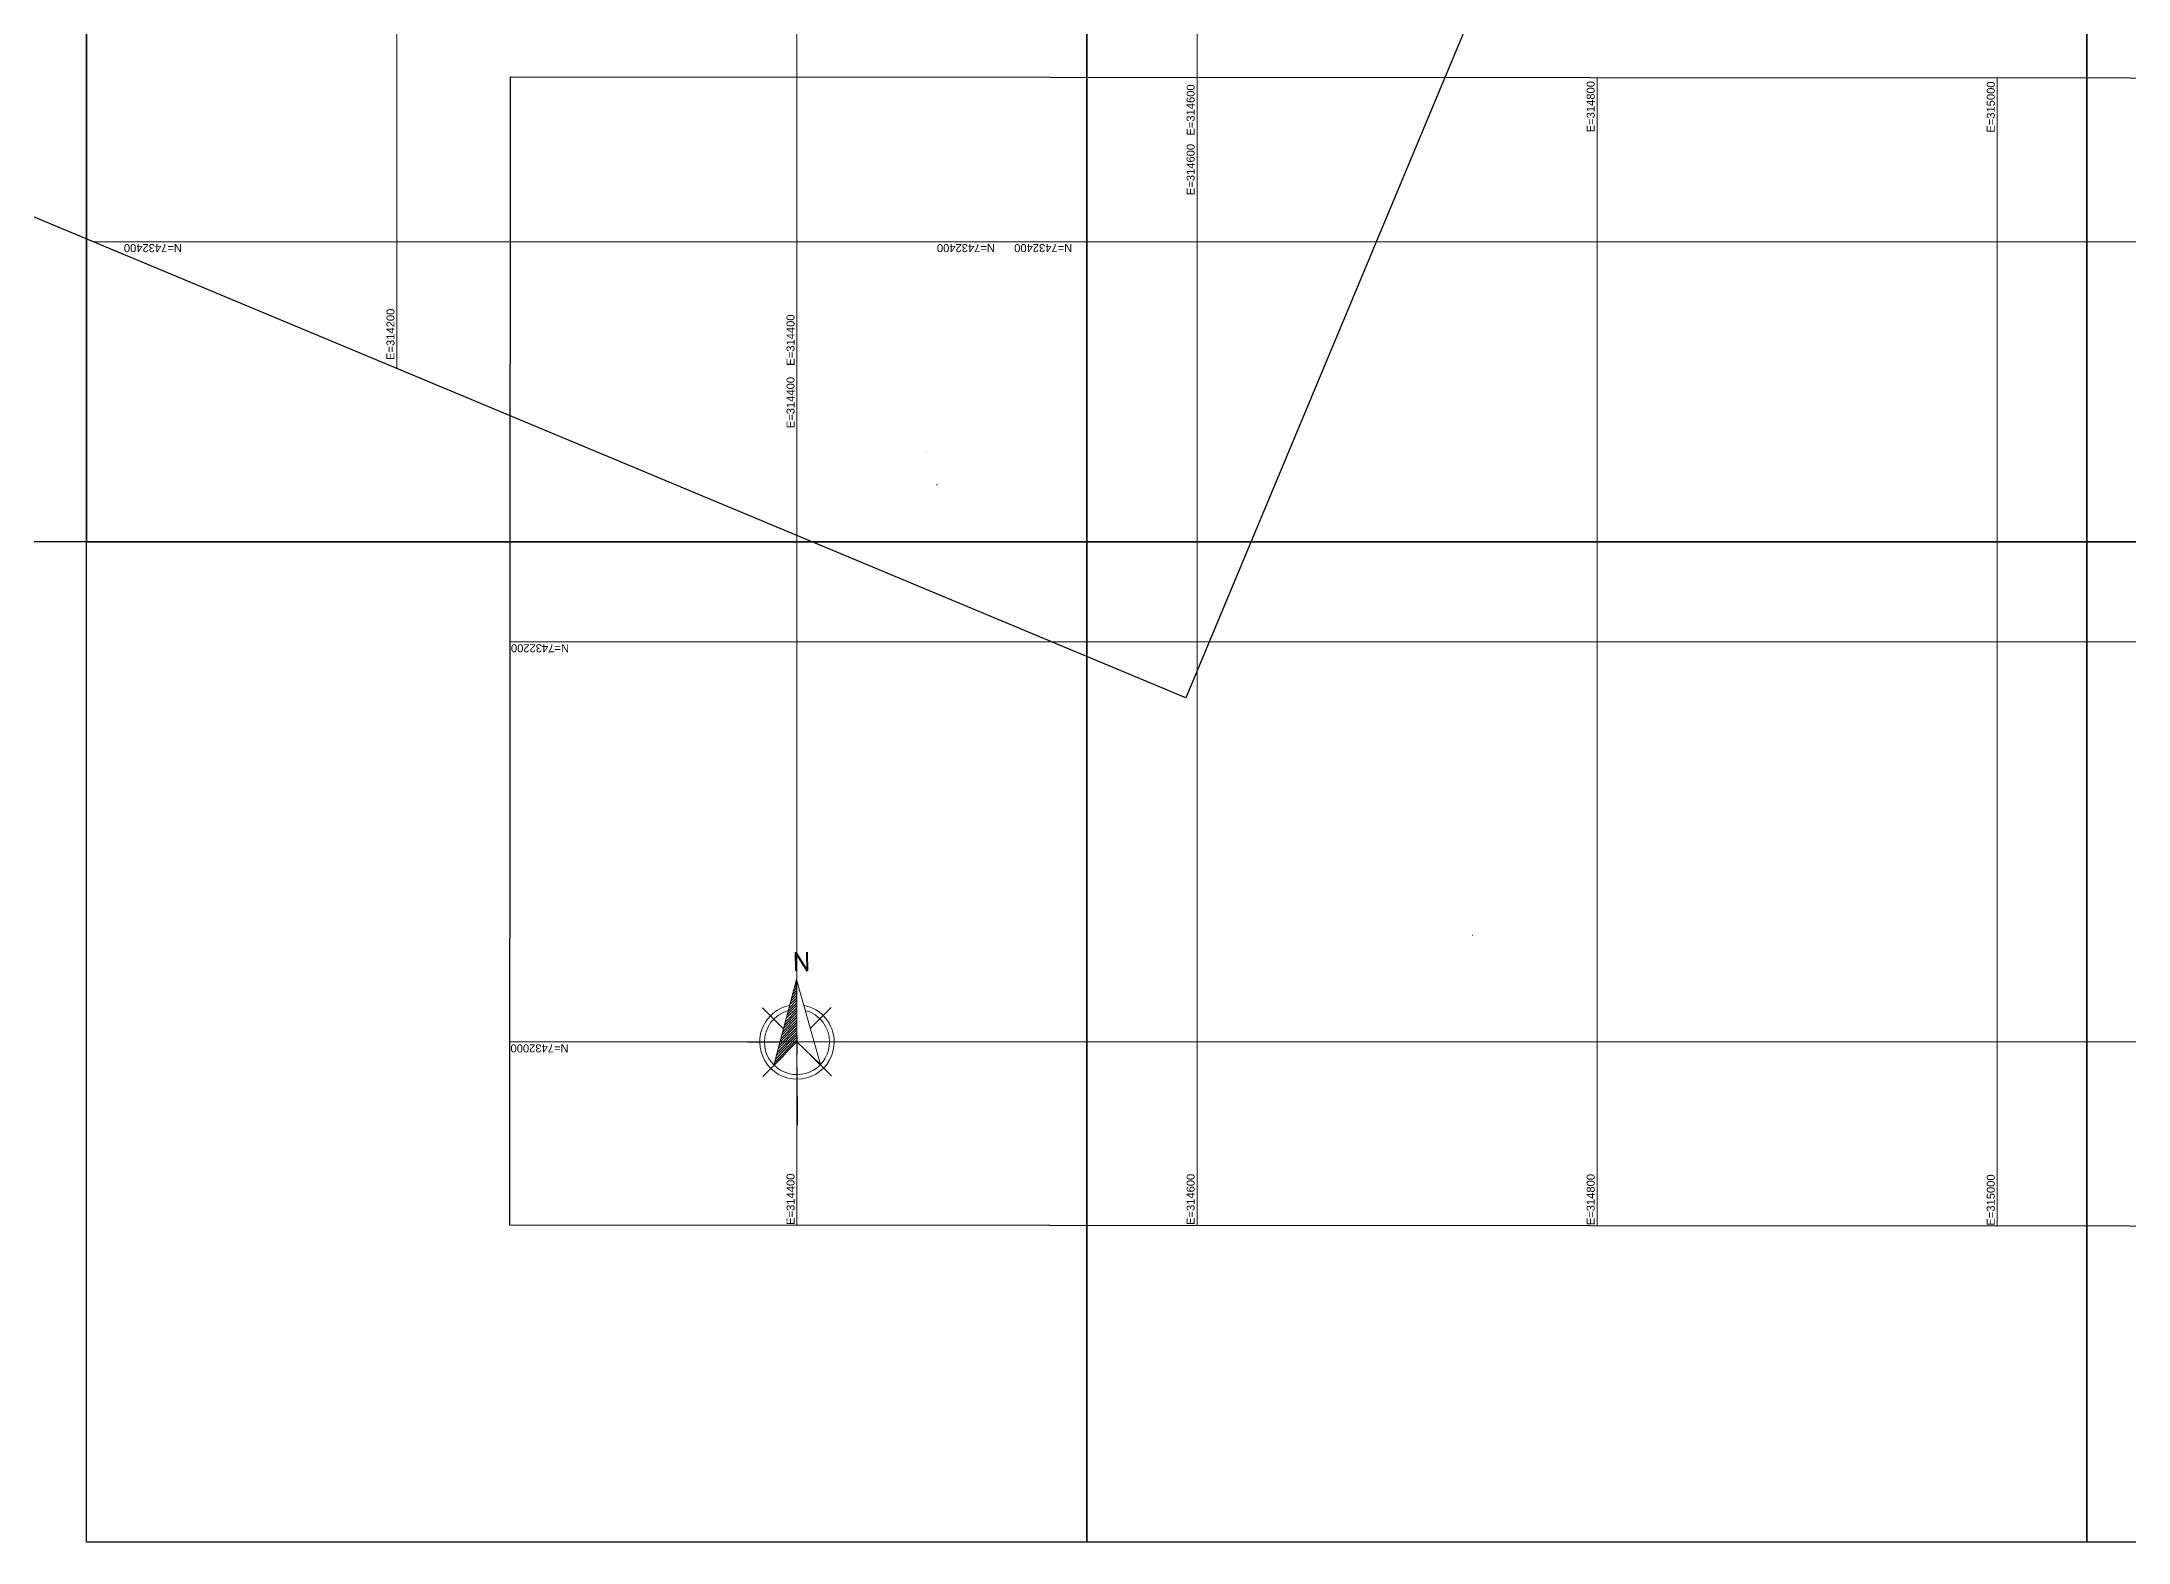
# Model space of a CAD drawing. Header units: metres. Extents: x 307545 to 341809, y 7387092 to 7434457.
# Drawn here: x 314022 to 315066, y 7431750 to 7432500 of the extents above; entities that cross this region are included whole.
import ezdxf
from ezdxf.enums import TextEntityAlignment as Align

# ---------------------------------------------------------------- set-up
doc = ezdxf.new("R2010")
doc.units = ezdxf.units.M
doc.header["$LTSCALE"] = 10
for name, color, linetype, lineweight in [('2 - TIC', 40, 'TIC_LINE', 30), ('A-NORTE', 2, 'Continuous', 9), ('F-VT-MALHA', 8, 'Continuous', 0)]:
    doc.layers.add(name, color=color, linetype=linetype, lineweight=lineweight)
doc.layers.add('A-IMAGENS', color=255, linetype='Continuous')
doc.layers.add('F-SC-MALHA-TXT', color=8, linetype='Continuous')
doc.layers.add('A-VIEWPORTS', color=2, linetype='Continuous', plot=False)
doc.styles.add('Arial', font='arial.ttf')
doc.styles.add('R200', font='simplex.shx', dxfattribs={"height": 5})
doc.styles.get("Standard").update_dxf_attribs({"font": 'arial.ttf'})
doc.linetypes.add('TIC_LINE', pattern='A,3.5,-0.25,["TIC",Standard,S=0.175,R=0,X=-0.05,Y=-0.1],-0.5', length=4.25)
doc.dimstyles.new('ISO-25', dxfattribs={"dimtxt": 2.5, "dimasz": 2.5, "dimexe": 1.25, "dimexo": 0.625, "dimtad": 1, "dimtxsty": 'Standard', "dimcen": 2.5, "dimadec": 0, "dimazin": 0, "dimtfac": 1, "dimtmove": 0, "dimatfit": 3, "dimfxl": 1, "dimarcsym": 0})
picture_1 = doc.add_image_def('image15.jpg', size_in_pixel=(5000, 5000))
picture_2 = doc.add_image_def('image16.jpg', size_in_pixel=(5000, 5000))
picture_3 = doc.add_image_def('image17.jpg', size_in_pixel=(5000, 5000))
picture_4 = doc.add_image_def('image18.jpg', size_in_pixel=(5000, 5000))
picture_5 = doc.add_image_def('image19.jpg', size_in_pixel=(5000, 5000))
picture_6 = doc.add_image_def('image22.jpg', size_in_pixel=(5000, 5000))
picture_7 = doc.add_image_def('image25.jpg', size_in_pixel=(5000, 5000))

# ---------------------------------------------------------------- blocks, each defined once
blk = doc.blocks.new('*U74')
at = {"layer": 'A-VIEWPORTS', "color": 2, "linetype": 'Continuous', "lineweight": -3}
blk.add_lwpolyline([(315606, 7431907.6), (314256.5, 7431908.4), (314256.8, 7432482.4), (315606.3, 7432481.6)], close=True, dxfattribs=at)
blk = doc.blocks.new('*U75')
at = {"layer": 'A-VIEWPORTS', "color": 2, "linetype": 'Continuous', "lineweight": -3}
blk.add_lwpolyline([(314594.4, 7432172), (313349.1, 7432691.8), (313570.2, 7433221.5), (314815.5, 7432701.7)], close=True, dxfattribs=at)
blk = doc.blocks.new('*X81')
at = {"color": 0}
for p, q in [((146.36, -413.14), (147.62, -411.88)), ((146.55, -412.41), (147.62, -411.35)), ((146.75, -411.68), (147.62, -410.82)), ((146.95, -410.95), (147.62, -410.29)), ((147.15, -410.22), (147.62, -409.76)), ((147.35, -409.49), (147.62, -409.23)), ((147.55, -408.76), (147.62, -408.7)), ((144.76, -418.98), (147.62, -416.12)), ((144.96, -418.25), (147.62, -415.59)), ((145.16, -417.52), (147.62, -415.06)), ((145.36, -416.79), (147.62, -414.53)), ((145.56, -416.06), (147.62, -414)), ((145.76, -415.33), (147.62, -413.47)), ((145.96, -414.6), (147.62, -412.94)), ((146.16, -413.87), (147.62, -412.41)), ((142.96, -425.55), (147.62, -420.89)), ((143.16, -424.82), (147.62, -420.36)), ((143.36, -424.09), (147.62, -419.83)), ((143.56, -423.36), (147.62, -419.3)), ((143.76, -422.63), (147.62, -418.77)), ((143.96, -421.9), (147.62, -418.24)), ((144.16, -421.17), (147.62, -417.71)), ((144.36, -420.44), (147.62, -417.18)), ((144.56, -419.71), (147.62, -416.65)), ((142.76, -426.28), (147.62, -421.42))]:
    blk.add_line(p, q, dxfattribs=at)
blk = doc.blocks.new('NORTE')
at = {"layer": 'A-NORTE'}
for p, q in [((0, 72.7), (0, 35.2)), ((-6.7, 48.2), (-17.2, 58.7)), ((6.7, 48.2), (17.2, 58.7)), ((-8.5, 41.5), (-24.7, 41.5)), ((-6.7, 34.8), (-17.2, 24.4)), ((6.7, 34.8), (17.2, 24.4)), ((8.5, 41.5), (24.7, 41.5)), ((0, 28.7), (0, 0))]:
    blk.add_line(p, q, dxfattribs=at)
blk.add_lwpolyline([(-11.7, 30), (0, 72.7), (11.6, 30.1), (0, 41.5), (-11.7, 30)], dxfattribs=at)
for points in [[(-18.6, 41.5, 1), (18.6, 41.5, 0.359415), (3.5, 59.8, 1)], [(-3.5, 59.8, 0.359415), (-18.6, 41.5, 1)]]:
    blk.add_lwpolyline(points, format="xyb", dxfattribs=at)
for start, end in [(105.027, 180), (0, 74.973), (180, 0)]:
    blk.add_arc((0, 41.5), 16.3, start, end, dxfattribs=at)
at = {"layer": 'A-NORTE', "xscale": 2.329019315242768, "yscale": 2.329019315242768, "zscale": 2.329019315242768}
blk.add_blockref('*X81', (-343.8, 1024.1), dxfattribs=at)
at = {"layer": 'A-NORTE', "style": 'R200'}
blk.add_attdef('N', (-2, 77), '', height=9.44, dxfattribs=at)

msp = doc.modelspace()

# ---------------------------------------------------------------- linework, layer by layer
at = {"color": 0, "linetype": 'ByBlock', "lineweight": -2}
msp.add_lwpolyline([(314470, 7432278.5), (314470.1, 7432278.5), (314470, 7432278.6)], close=True, dxfattribs=at)
msp.add_lwpolyline([(314470, 7432278.6, 1), (314470, 7432278.6, 1)], format="xyb", close=True, dxfattribs=at)
at = {"layer": 'F-VT-MALHA'}
for p, q in [((314200, 7432958.6), (314200, 7432336.6)), ((314400, 7432875.1), (314400, 7432337.7)), ((314600, 7432791.7), (314600, 7432452.7)), ((314800, 7432482.1), (314800, 7431908.1)), ((315000, 7432481.9), (315000, 7431907.9)), ((314600, 7432452.7), (314600, 7431908.2)), ((314048.2, 7432400), (314508.3, 7432400)), ((315389.2, 7432400), (314508.3, 7432400)), ((314400, 7432337.7), (314400, 7431908.3)), ((315583.6, 7432200), (314256.7, 7432200)), ((314256.5, 7432000), (315606, 7432000))]:
    msp.add_line(p, q, dxfattribs=at)

# ---------------------------------------------------------------- block references
at = {"layer": 'A-NORTE', "rotation": 0.3942012420536032}
msp.add_blockref('NORTE', (314400.3, 7431958.5), dxfattribs=at).add_auto_attribs({'N': 'N'})
at = {"layer": 'A-VIEWPORTS', "color": 2, "linetype": 'Continuous', "lineweight": -3}
for name in ['*U75', '*U74']:
    msp.add_blockref(name, (0, 0), dxfattribs=at)

# ---------------------------------------------------------------- texts
at = {"layer": 'F-SC-MALHA-TXT', "style": 'Arial'}
for s, rotation, p in [('E=314600', 90, (314600, 7432453)), ('N=7432400', 180, (314499, 7432400)), ('E=314200', 90, (314200, 7432340.9)), ('E=314400', 90, (314400, 7432338)), ('E=314400', 90, (314400, 7431908.6)), ('E=314600', 90, (314600, 7431908.5)), ('E=314800', 90, (314800, 7431908.4)), ('E=315000', 90, (315000, 7431908.2))]:
    msp.add_text(s, height=4, rotation=rotation, dxfattribs=at).set_placement(p, align=Align.BOTTOM_LEFT)
for s, rotation, p in [('E=314800', 90, (314800, 7432480.3)), ('E=315000', 90, (315000, 7432480.1)), ('E=314600', 90, (314600, 7432448.9)), ('N=7432400', 180, (314063.5, 7432400)), ('N=7432400', 180, (314508.6, 7432400)), ('E=314400', 90, (314400, 7432332.4)), ('N=7432200', 180, (314257, 7432200)), ('N=7432000', 180, (314256.8, 7432000))]:
    msp.add_text(s, height=4, rotation=rotation, dxfattribs=at).set_placement(p, align=Align.BOTTOM_RIGHT)

# ---------------------------------------------------------------- pictures from other files: only their frames are drawn
at = {"layer": 'A-IMAGENS', "transparency": 33554687}
image = msp.add_image(picture_5, insert=(313544.9, 7432250), size_in_units=(500, 500), dxfattribs=dict(at, brightness=90))
image.dxf.flags = 6
image = msp.add_image(picture_4, insert=(314044.9, 7432250), size_in_units=(500, 500), dxfattribs=dict(at, brightness=90))
image.dxf.flags = 6
image = msp.add_image(picture_6, insert=(314544.9, 7432250), size_in_units=(500, 500), dxfattribs=dict(at, brightness=90))
image.dxf.flags = 6
image = msp.add_image(picture_7, insert=(315044.9, 7432250), size_in_units=(500, 500), dxfattribs=dict(at, brightness=90))
image.dxf.flags = 6
image = msp.add_image(picture_1, insert=(314044.9, 7431750), size_in_units=(500, 500), dxfattribs=dict(at, brightness=90))
image.dxf.flags = 6
image = msp.add_image(picture_2, insert=(314544.9, 7431750), size_in_units=(500, 500), dxfattribs=dict(at, brightness=90))
image.dxf.flags = 6
image = msp.add_image(picture_3, insert=(315044.9, 7431750), size_in_units=(500, 500), dxfattribs=dict(at, brightness=90))
image.dxf.flags = 6

# ---------------------------------------------------------------- leaders
at = {"layer": '2 - TIC', "color": 40, "linetype": 'TIC_LINE', "lineweight": 30}
for points in [[(314400.5, 7432411.8), (314400.5, 7432411.7)], [(314464.8, 7432295.3), (314464.8, 7432295.3)], [(314737.7, 7432053.4), (314737.8, 7432053.4)]]:
    msp.add_leader(points, dimstyle='ISO-25', override={"dimscale": 1, "dimasz": 0.01}, dxfattribs=at)

doc.saveas('drawing.dxf')
